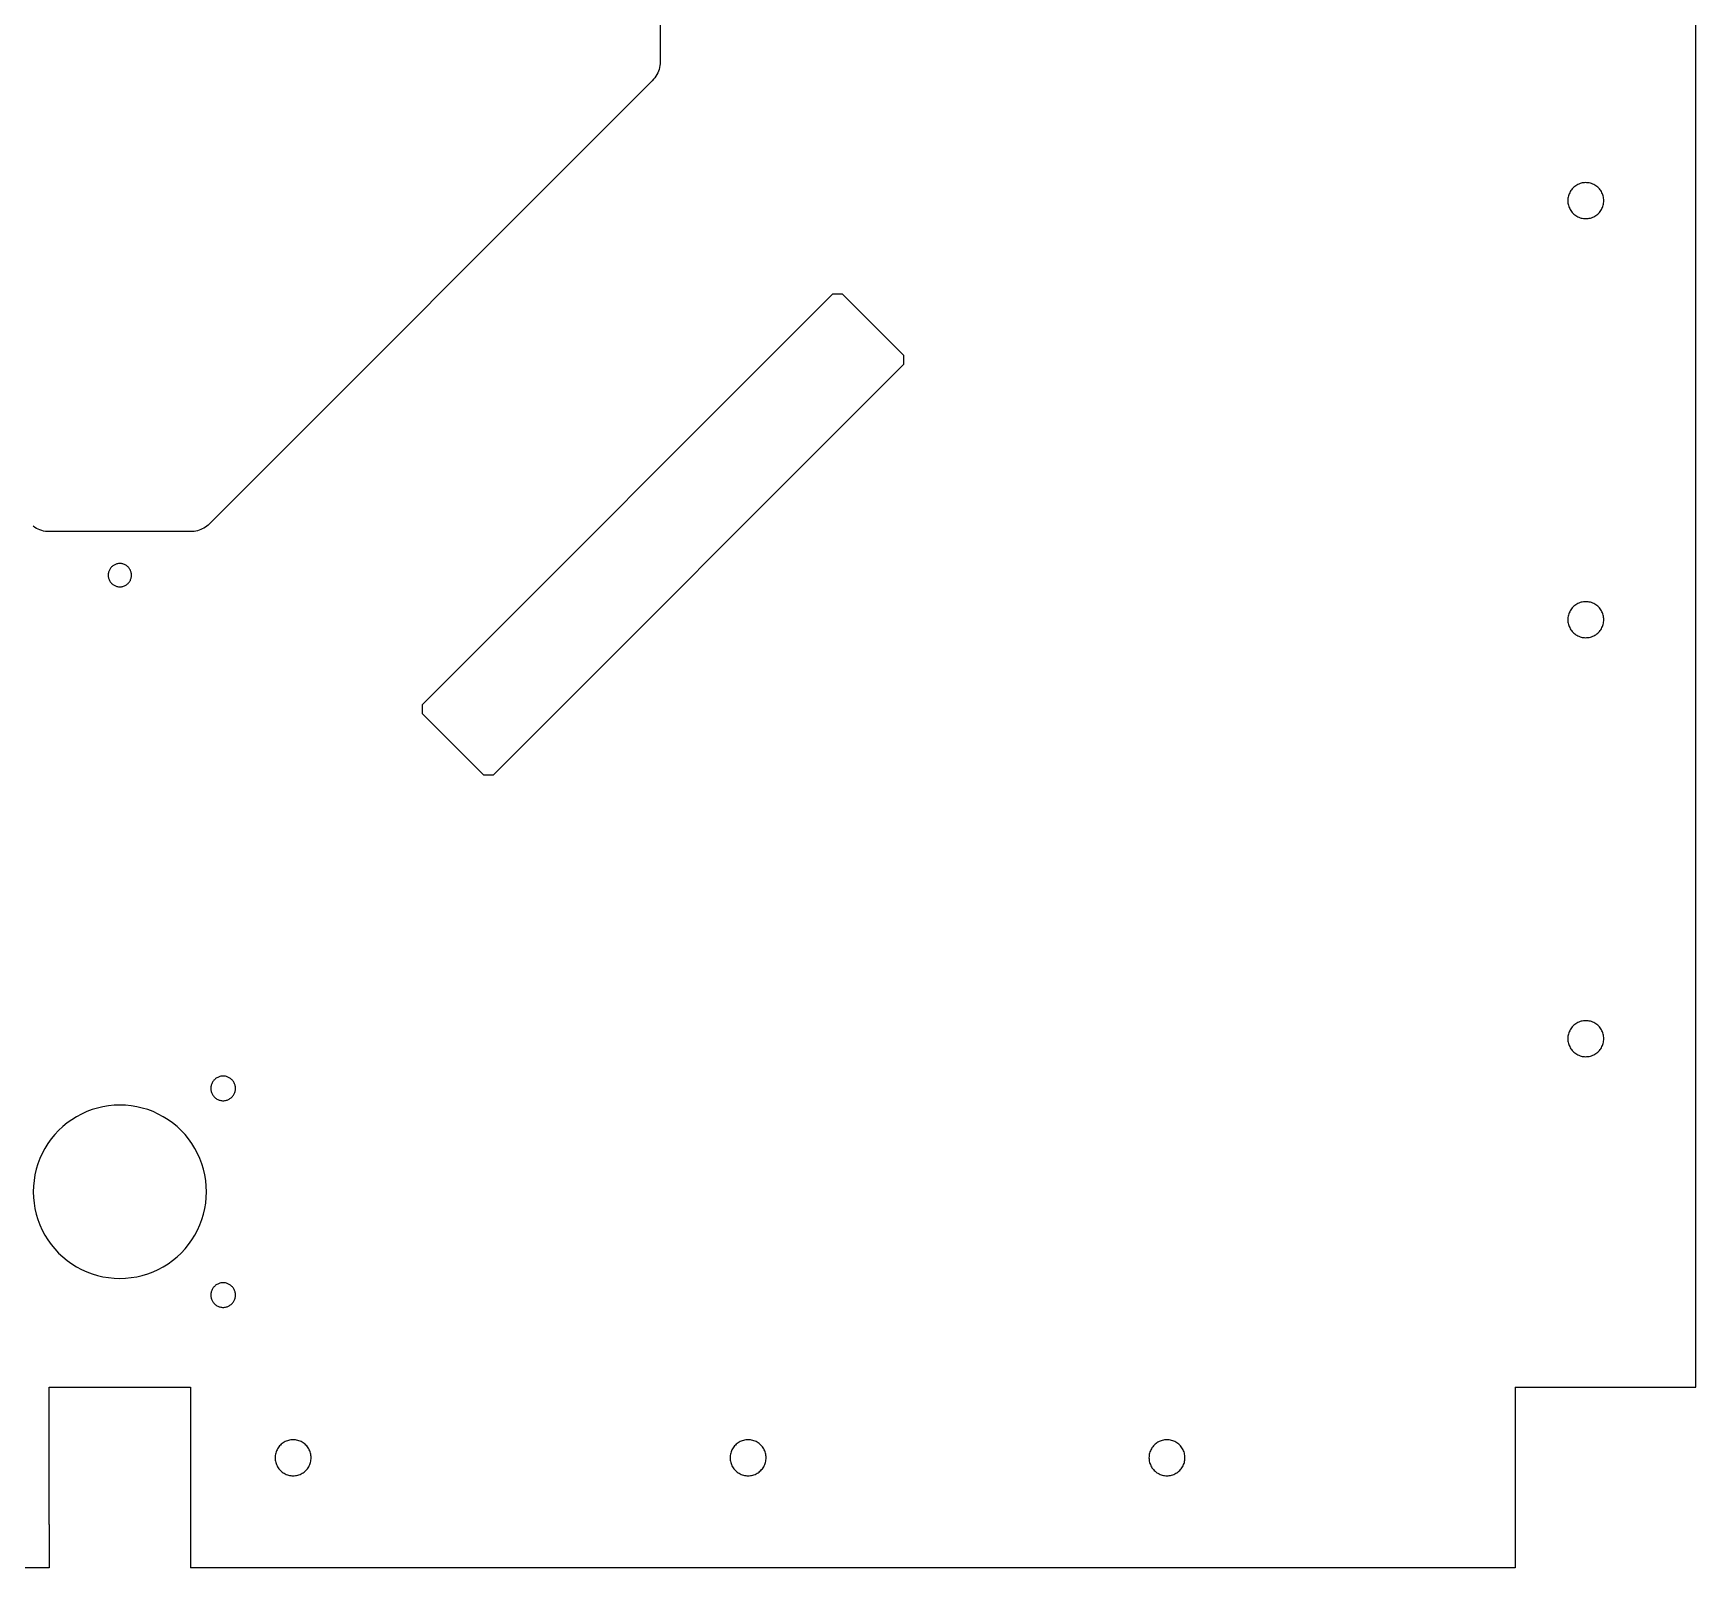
# Model space of a CAD drawing. Extents: x 393 to 866, y -23 to 443.
# Drawn here: x 616.8 to 866.3, y -23.1 to 207.1 of the extents above; entities that cross this region are included whole.
import ezdxf

# ---------------------------------------------------------------- set-up
doc = ezdxf.new("R2010")
doc.units = 0
doc.layers.get('0').update_dxf_attribs({"linetype": 'CONTINUOUS'})

msp = doc.modelspace()

# ---------------------------------------------------------------- linework, layer by layer
for p, q in [((866.28, 3.99), (866.28, 422.79)), ((710.84, 224.28), (710.84, 202.49)), ((710.81, 202.21), (710.76, 201.93)), ((710.84, 202.49), (710.81, 202.21)), ((709.68, 199.95), (643.21, 133.48)), ((709.87, 200.16), (709.68, 199.95)), ((710.05, 200.38), (709.87, 200.16)), ((710.22, 200.62), (710.05, 200.38)), ((710.36, 200.86), (710.22, 200.62)), ((710.49, 201.12), (710.36, 200.86)), ((710.6, 201.38), (710.49, 201.12)), ((710.69, 201.65), (710.6, 201.38)), ((710.76, 201.93), (710.69, 201.65)), ((849.42, 184.63), (849.25, 184.61)), ((849.6, 184.65), (849.42, 184.63)), ((849.78, 184.66), (849.6, 184.65)), ((849.95, 184.65), (849.78, 184.66)), ((850.13, 184.63), (849.95, 184.65)), ((850.3, 184.61), (850.13, 184.63)), ((847.1, 182.31), (847.08, 182.13)), ((847.13, 182.48), (847.1, 182.31)), ((847.17, 182.66), (847.13, 182.48)), ((847.22, 182.82), (847.17, 182.66)), ((847.28, 182.99), (847.22, 182.82)), ((847.36, 183.15), (847.28, 182.99)), ((847.44, 183.31), (847.36, 183.15)), ((847.53, 183.46), (847.44, 183.31)), ((847.63, 183.6), (847.53, 183.46)), ((847.75, 183.74), (847.63, 183.6)), ((847.87, 183.87), (847.75, 183.74)), ((848, 183.99), (847.87, 183.87)), ((848.13, 184.1), (848, 183.99)), ((848.28, 184.2), (848.13, 184.1)), ((848.43, 184.3), (848.28, 184.2)), ((848.58, 184.38), (848.43, 184.3)), ((848.74, 184.45), (848.58, 184.38)), ((848.91, 184.51), (848.74, 184.45)), ((849.08, 184.57), (848.91, 184.51)), ((849.25, 184.61), (849.08, 184.57)), ((850.48, 184.57), (850.3, 184.61)), ((850.64, 184.51), (850.48, 184.57)), ((850.81, 184.45), (850.64, 184.51)), ((850.97, 184.38), (850.81, 184.45)), ((851.13, 184.3), (850.97, 184.38)), ((851.28, 184.2), (851.13, 184.3)), ((851.42, 184.1), (851.28, 184.2)), ((851.56, 183.99), (851.42, 184.1)), ((851.69, 183.87), (851.56, 183.99)), ((851.81, 183.74), (851.69, 183.87)), ((851.92, 183.6), (851.81, 183.74)), ((852.02, 183.46), (851.92, 183.6)), ((852.12, 183.31), (852.02, 183.46)), ((852.2, 183.15), (852.12, 183.31)), ((852.27, 182.99), (852.2, 183.15)), ((852.33, 182.82), (852.27, 182.99)), ((852.38, 182.66), (852.33, 182.82)), ((852.43, 182.48), (852.38, 182.66)), ((852.45, 182.31), (852.43, 182.48)), ((852.47, 182.13), (852.45, 182.31)), ((847.08, 182.13), (847.08, 181.96)), ((847.08, 181.96), (847.08, 181.78)), ((847.08, 181.78), (847.1, 181.6)), ((847.1, 181.6), (847.13, 181.43)), ((847.13, 181.43), (847.17, 181.26)), ((847.17, 181.26), (847.22, 181.09)), ((847.22, 181.09), (847.28, 180.92)), ((847.28, 180.92), (847.36, 180.76)), ((847.36, 180.76), (847.44, 180.61)), ((847.44, 180.61), (847.53, 180.46)), ((847.53, 180.46), (847.63, 180.31)), ((847.63, 180.31), (847.75, 180.18)), ((847.75, 180.18), (847.87, 180.05)), ((847.87, 180.05), (848, 179.93)), ((848, 179.93), (848.13, 179.82)), ((848.13, 179.82), (848.28, 179.71)), ((848.28, 179.71), (848.43, 179.62)), ((851.13, 179.62), (851.28, 179.71)), ((851.28, 179.71), (851.42, 179.82)), ((851.42, 179.82), (851.56, 179.93)), ((851.56, 179.93), (851.69, 180.05)), ((851.69, 180.05), (851.81, 180.18)), ((851.81, 180.18), (851.92, 180.31)), ((851.92, 180.31), (852.02, 180.46)), ((852.02, 180.46), (852.12, 180.61)), ((852.12, 180.61), (852.2, 180.76)), ((852.2, 180.76), (852.27, 180.92)), ((852.27, 180.92), (852.33, 181.09)), ((852.33, 181.09), (852.38, 181.26)), ((852.38, 181.26), (852.43, 181.43)), ((852.43, 181.43), (852.45, 181.6)), ((852.45, 181.6), (852.47, 181.78)), ((852.48, 181.96), (852.47, 182.13)), ((852.47, 181.78), (852.48, 181.96)), ((848.43, 179.62), (848.58, 179.54)), ((848.58, 179.54), (848.74, 179.46)), ((848.74, 179.46), (848.91, 179.4)), ((848.91, 179.4), (849.08, 179.35)), ((849.08, 179.35), (849.25, 179.31)), ((849.25, 179.31), (849.42, 179.28)), ((849.42, 179.28), (849.6, 179.26)), ((849.6, 179.26), (849.78, 179.26)), ((849.78, 179.26), (849.95, 179.26)), ((849.95, 179.26), (850.13, 179.28)), ((850.13, 179.28), (850.3, 179.31)), ((850.3, 179.31), (850.48, 179.35)), ((850.48, 179.35), (850.64, 179.4)), ((850.64, 179.4), (850.81, 179.46)), ((850.81, 179.46), (850.97, 179.54)), ((850.97, 179.54), (851.13, 179.62)), ((675.19, 106.4), (736.76, 167.97)), ((736.76, 167.97), (738.17, 167.97)), ((738.17, 167.97), (747.37, 158.78)), ((747.37, 157.37), (685.8, 95.8)), ((747.37, 158.78), (747.37, 157.37)), ((617.01, 132.95), (616.77, 133.11)), ((617.25, 132.8), (617.01, 132.95)), ((617.51, 132.67), (617.25, 132.8)), ((617.77, 132.56), (617.51, 132.67)), ((618.04, 132.47), (617.77, 132.56)), ((618.32, 132.4), (618.04, 132.47)), ((618.6, 132.35), (618.32, 132.4)), ((618.88, 132.32), (618.6, 132.35)), ((619.17, 132.31), (618.88, 132.32)), ((640.38, 132.31), (619.17, 132.31)), ((640.65, 132.32), (640.38, 132.31)), ((640.91, 132.35), (640.65, 132.32)), ((641.16, 132.39), (640.91, 132.35)), ((641.42, 132.45), (641.16, 132.39)), ((641.67, 132.52), (641.42, 132.45)), ((641.91, 132.62), (641.67, 132.52)), ((642.15, 132.72), (641.91, 132.62)), ((642.38, 132.85), (642.15, 132.72)), ((642.61, 132.99), (642.38, 132.85)), ((642.82, 133.14), (642.61, 132.99)), ((643.02, 133.3), (642.82, 133.14)), ((643.21, 133.48), (643.02, 133.3)), ((628.9, 127.29), (628.8, 127.23)), ((629, 127.34), (628.9, 127.29)), ((629.11, 127.39), (629, 127.34)), ((629.21, 127.43), (629.11, 127.39)), ((629.32, 127.47), (629.21, 127.43)), ((629.44, 127.49), (629.32, 127.47)), ((629.55, 127.51), (629.44, 127.49)), ((629.66, 127.52), (629.55, 127.51)), ((629.78, 127.53), (629.66, 127.52)), ((629.89, 127.52), (629.78, 127.53)), ((630.01, 127.51), (629.89, 127.52)), ((630.12, 127.49), (630.01, 127.51)), ((630.23, 127.47), (630.12, 127.49)), ((630.34, 127.43), (630.23, 127.47)), ((630.45, 127.39), (630.34, 127.43)), ((630.55, 127.34), (630.45, 127.39)), ((630.65, 127.29), (630.55, 127.34)), ((630.75, 127.23), (630.65, 127.29)), ((628.04, 126), (628.03, 125.89)), ((628.03, 125.89), (628.03, 125.78)), ((628.03, 125.78), (628.03, 125.66)), ((628.03, 125.66), (628.04, 125.55)), ((628.06, 126.12), (628.04, 126)), ((628.04, 125.55), (628.06, 125.43)), ((628.09, 126.23), (628.06, 126.12)), ((628.06, 125.43), (628.09, 125.32)), ((628.12, 126.34), (628.09, 126.23)), ((628.09, 125.32), (628.12, 125.21)), ((628.16, 126.45), (628.12, 126.34)), ((628.12, 125.21), (628.16, 125.11)), ((628.21, 126.55), (628.16, 126.45)), ((628.16, 125.11), (628.21, 125)), ((628.26, 126.65), (628.21, 126.55)), ((628.21, 125), (628.26, 124.9)), ((628.32, 126.75), (628.26, 126.65)), ((628.26, 124.9), (628.32, 124.8)), ((628.39, 126.84), (628.32, 126.75)), ((628.32, 124.8), (628.39, 124.71)), ((628.46, 126.93), (628.39, 126.84)), ((628.54, 127.01), (628.46, 126.93)), ((628.62, 127.09), (628.54, 127.01)), ((628.71, 127.16), (628.62, 127.09)), ((628.8, 127.23), (628.71, 127.16)), ((630.84, 127.16), (630.75, 127.23)), ((630.93, 127.09), (630.84, 127.16)), ((631.01, 127.01), (630.93, 127.09)), ((631.09, 126.93), (631.01, 127.01)), ((631.17, 126.84), (631.09, 126.93)), ((631.23, 126.75), (631.17, 126.84)), ((631.17, 124.71), (631.23, 124.8)), ((631.29, 126.65), (631.23, 126.75)), ((631.23, 124.8), (631.29, 124.9)), ((631.35, 126.55), (631.29, 126.65)), ((631.29, 124.9), (631.35, 125)), ((631.39, 126.45), (631.35, 126.55)), ((631.35, 125), (631.39, 125.11)), ((631.43, 126.34), (631.39, 126.45)), ((631.39, 125.11), (631.43, 125.21)), ((631.47, 126.23), (631.43, 126.34)), ((631.43, 125.21), (631.47, 125.32)), ((631.49, 126.12), (631.47, 126.23)), ((631.47, 125.32), (631.49, 125.43)), ((631.51, 126), (631.49, 126.12)), ((631.49, 125.43), (631.51, 125.55)), ((631.52, 125.89), (631.51, 126)), ((631.51, 125.55), (631.52, 125.66)), ((631.53, 125.78), (631.52, 125.89)), ((631.52, 125.66), (631.53, 125.78)), ((628.39, 124.71), (628.46, 124.62)), ((628.46, 124.62), (628.54, 124.54)), ((628.54, 124.54), (628.62, 124.46)), ((628.62, 124.46), (628.71, 124.39)), ((628.71, 124.39), (628.8, 124.32)), ((628.8, 124.32), (628.9, 124.26)), ((628.9, 124.26), (629, 124.21)), ((629, 124.21), (629.11, 124.16)), ((629.11, 124.16), (629.21, 124.12)), ((629.21, 124.12), (629.32, 124.09)), ((629.32, 124.09), (629.44, 124.06)), ((629.44, 124.06), (629.55, 124.04)), ((629.55, 124.04), (629.66, 124.03)), ((629.66, 124.03), (629.78, 124.03)), ((629.78, 124.03), (629.89, 124.03)), ((629.89, 124.03), (630.01, 124.04)), ((630.01, 124.04), (630.12, 124.06)), ((630.12, 124.06), (630.23, 124.09)), ((630.23, 124.09), (630.34, 124.12)), ((630.34, 124.12), (630.45, 124.16)), ((630.45, 124.16), (630.55, 124.21)), ((630.55, 124.21), (630.65, 124.26)), ((630.65, 124.26), (630.75, 124.32)), ((630.75, 124.32), (630.84, 124.39)), ((630.84, 124.39), (630.93, 124.46)), ((630.93, 124.46), (631.01, 124.54)), ((631.01, 124.54), (631.09, 124.62)), ((631.09, 124.62), (631.17, 124.71)), ((847.17, 119.8), (847.13, 119.63)), ((847.22, 119.97), (847.17, 119.8)), ((847.28, 120.13), (847.22, 119.97)), ((847.36, 120.29), (847.28, 120.13)), ((847.44, 120.45), (847.36, 120.29)), ((847.53, 120.6), (847.44, 120.45)), ((847.63, 120.74), (847.53, 120.6)), ((847.75, 120.88), (847.63, 120.74)), ((847.87, 121.01), (847.75, 120.88)), ((848, 121.13), (847.87, 121.01)), ((848.13, 121.24), (848, 121.13)), ((848.28, 121.34), (848.13, 121.24)), ((848.43, 121.44), (848.28, 121.34)), ((848.58, 121.52), (848.43, 121.44)), ((848.74, 121.59), (848.58, 121.52)), ((848.91, 121.66), (848.74, 121.59)), ((849.08, 121.71), (848.91, 121.66)), ((849.25, 121.75), (849.08, 121.71)), ((849.42, 121.78), (849.25, 121.75)), ((849.6, 121.79), (849.42, 121.78)), ((849.78, 121.8), (849.6, 121.79)), ((849.95, 121.79), (849.78, 121.8)), ((850.13, 121.78), (849.95, 121.79)), ((850.3, 121.75), (850.13, 121.78)), ((850.48, 121.71), (850.3, 121.75)), ((850.64, 121.66), (850.48, 121.71)), ((850.81, 121.59), (850.64, 121.66)), ((850.97, 121.52), (850.81, 121.59)), ((851.13, 121.44), (850.97, 121.52)), ((851.28, 121.34), (851.13, 121.44)), ((851.42, 121.24), (851.28, 121.34)), ((851.56, 121.13), (851.42, 121.24)), ((851.69, 121.01), (851.56, 121.13)), ((851.81, 120.88), (851.69, 121.01)), ((851.92, 120.74), (851.81, 120.88)), ((852.02, 120.6), (851.92, 120.74)), ((852.12, 120.45), (852.02, 120.6)), ((852.2, 120.29), (852.12, 120.45)), ((852.27, 120.13), (852.2, 120.29)), ((852.33, 119.97), (852.27, 120.13)), ((852.38, 119.8), (852.33, 119.97)), ((852.43, 119.63), (852.38, 119.8)), ((847.1, 119.45), (847.08, 119.28)), ((847.08, 119.28), (847.08, 119.1)), ((847.08, 119.1), (847.08, 118.92)), ((847.08, 118.92), (847.1, 118.75)), ((847.13, 119.63), (847.1, 119.45)), ((847.1, 118.75), (847.13, 118.57)), ((847.13, 118.57), (847.17, 118.4)), ((847.17, 118.4), (847.22, 118.23)), ((847.22, 118.23), (847.28, 118.07)), ((847.28, 118.07), (847.36, 117.91)), ((847.36, 117.91), (847.44, 117.75)), ((847.44, 117.75), (847.53, 117.6)), ((847.53, 117.6), (847.63, 117.46)), ((847.63, 117.46), (847.75, 117.32)), ((847.75, 117.32), (847.87, 117.19)), ((851.69, 117.19), (851.81, 117.32)), ((851.81, 117.32), (851.92, 117.46)), ((851.92, 117.46), (852.02, 117.6)), ((852.02, 117.6), (852.12, 117.75)), ((852.12, 117.75), (852.2, 117.91)), ((852.2, 117.91), (852.27, 118.07)), ((852.27, 118.07), (852.33, 118.23)), ((852.33, 118.23), (852.38, 118.4)), ((852.38, 118.4), (852.43, 118.57)), ((852.45, 119.45), (852.43, 119.63)), ((852.43, 118.57), (852.45, 118.75)), ((852.47, 119.28), (852.45, 119.45)), ((852.45, 118.75), (852.47, 118.92)), ((852.48, 119.1), (852.47, 119.28)), ((852.47, 118.92), (852.48, 119.1)), ((847.87, 117.19), (848, 117.07)), ((848, 117.07), (848.13, 116.96)), ((848.13, 116.96), (848.28, 116.85)), ((848.28, 116.85), (848.43, 116.76)), ((848.43, 116.76), (848.58, 116.68)), ((848.58, 116.68), (848.74, 116.61)), ((848.74, 116.61), (848.91, 116.54)), ((848.91, 116.54), (849.08, 116.49)), ((849.08, 116.49), (849.25, 116.45)), ((849.25, 116.45), (849.42, 116.42)), ((849.42, 116.42), (849.6, 116.41)), ((849.6, 116.41), (849.78, 116.4)), ((849.78, 116.4), (849.95, 116.41)), ((849.95, 116.41), (850.13, 116.42)), ((850.13, 116.42), (850.3, 116.45)), ((850.3, 116.45), (850.48, 116.49)), ((850.48, 116.49), (850.64, 116.54)), ((850.64, 116.54), (850.81, 116.61)), ((850.81, 116.61), (850.97, 116.68)), ((850.97, 116.68), (851.13, 116.76)), ((851.13, 116.76), (851.28, 116.85)), ((851.28, 116.85), (851.42, 116.96)), ((851.42, 116.96), (851.56, 117.07)), ((851.56, 117.07), (851.69, 117.19)), ((675.19, 104.99), (675.19, 106.4)), ((684.38, 95.8), (675.19, 104.99)), ((685.8, 95.8), (684.38, 95.8)), ((847.36, 57.44), (847.28, 57.28)), ((847.44, 57.59), (847.36, 57.44)), ((847.53, 57.74), (847.44, 57.59)), ((847.63, 57.89), (847.53, 57.74)), ((847.75, 58.02), (847.63, 57.89)), ((847.87, 58.15), (847.75, 58.02)), ((848, 58.27), (847.87, 58.15)), ((848.13, 58.38), (848, 58.27)), ((848.28, 58.49), (848.13, 58.38)), ((848.43, 58.58), (848.28, 58.49)), ((848.58, 58.66), (848.43, 58.58)), ((848.74, 58.74), (848.58, 58.66)), ((848.91, 58.8), (848.74, 58.74)), ((849.08, 58.85), (848.91, 58.8)), ((849.25, 58.89), (849.08, 58.85)), ((849.42, 58.92), (849.25, 58.89)), ((849.6, 58.94), (849.42, 58.92)), ((849.78, 58.94), (849.6, 58.94)), ((849.95, 58.94), (849.78, 58.94)), ((850.13, 58.92), (849.95, 58.94)), ((850.3, 58.89), (850.13, 58.92)), ((850.48, 58.85), (850.3, 58.89)), ((850.64, 58.8), (850.48, 58.85)), ((850.81, 58.74), (850.64, 58.8)), ((850.97, 58.66), (850.81, 58.74)), ((851.13, 58.58), (850.97, 58.66)), ((851.28, 58.49), (851.13, 58.58)), ((851.42, 58.38), (851.28, 58.49)), ((851.56, 58.27), (851.42, 58.38)), ((851.69, 58.15), (851.56, 58.27)), ((851.81, 58.02), (851.69, 58.15)), ((851.92, 57.89), (851.81, 58.02)), ((852.02, 57.74), (851.92, 57.89)), ((852.12, 57.59), (852.02, 57.74)), ((852.2, 57.44), (852.12, 57.59)), ((852.27, 57.28), (852.2, 57.44)), ((847.1, 56.6), (847.08, 56.42)), ((847.08, 56.42), (847.08, 56.24)), ((847.08, 56.24), (847.08, 56.07)), ((847.08, 56.07), (847.1, 55.89)), ((847.13, 56.77), (847.1, 56.6)), ((847.1, 55.89), (847.13, 55.72)), ((847.17, 56.94), (847.13, 56.77)), ((847.13, 55.72), (847.17, 55.54)), ((847.22, 57.11), (847.17, 56.94)), ((847.17, 55.54), (847.22, 55.37)), ((847.28, 57.28), (847.22, 57.11)), ((847.22, 55.37), (847.28, 55.21)), ((847.28, 55.21), (847.36, 55.05)), ((847.36, 55.05), (847.44, 54.89)), ((847.44, 54.89), (847.53, 54.74)), ((852.02, 54.74), (852.12, 54.89)), ((852.12, 54.89), (852.2, 55.05)), ((852.2, 55.05), (852.27, 55.21)), ((852.33, 57.11), (852.27, 57.28)), ((852.27, 55.21), (852.33, 55.37)), ((852.38, 56.94), (852.33, 57.11)), ((852.33, 55.37), (852.38, 55.54)), ((852.43, 56.77), (852.38, 56.94)), ((852.38, 55.54), (852.43, 55.72)), ((852.45, 56.6), (852.43, 56.77)), ((852.43, 55.72), (852.45, 55.89)), ((852.47, 56.42), (852.45, 56.6)), ((852.45, 55.89), (852.47, 56.07)), ((852.48, 56.24), (852.47, 56.42)), ((852.47, 56.07), (852.48, 56.24)), ((847.53, 54.74), (847.63, 54.6)), ((847.63, 54.6), (847.75, 54.46)), ((847.75, 54.46), (847.87, 54.33)), ((847.87, 54.33), (848, 54.21)), ((848, 54.21), (848.13, 54.1)), ((848.13, 54.1), (848.28, 54)), ((848.28, 54), (848.43, 53.9)), ((848.43, 53.9), (848.58, 53.82)), ((848.58, 53.82), (848.74, 53.75)), ((848.74, 53.75), (848.91, 53.69)), ((848.91, 53.69), (849.08, 53.63)), ((849.08, 53.63), (849.25, 53.59)), ((849.25, 53.59), (849.42, 53.57)), ((849.42, 53.57), (849.6, 53.55)), ((849.6, 53.55), (849.78, 53.54)), ((849.78, 53.54), (849.95, 53.55)), ((849.95, 53.55), (850.13, 53.57)), ((850.13, 53.57), (850.3, 53.59)), ((850.3, 53.59), (850.48, 53.63)), ((850.48, 53.63), (850.64, 53.69)), ((850.64, 53.69), (850.81, 53.75)), ((850.81, 53.75), (850.97, 53.82)), ((850.97, 53.82), (851.13, 53.9)), ((851.13, 53.9), (851.28, 54)), ((851.28, 54), (851.42, 54.1)), ((851.42, 54.1), (851.56, 54.21)), ((851.56, 54.21), (851.69, 54.33)), ((851.69, 54.33), (851.81, 54.46)), ((851.81, 54.46), (851.92, 54.6)), ((851.92, 54.6), (852.02, 54.74)), ((643.81, 49.91), (643.74, 49.81)), ((643.89, 50.01), (643.81, 49.91)), ((643.97, 50.09), (643.89, 50.01)), ((644.06, 50.18), (643.97, 50.09)), ((644.15, 50.25), (644.06, 50.18)), ((644.25, 50.32), (644.15, 50.25)), ((644.35, 50.39), (644.25, 50.32)), ((644.46, 50.44), (644.35, 50.39)), ((644.57, 50.49), (644.46, 50.44)), ((644.68, 50.54), (644.57, 50.49)), ((644.8, 50.57), (644.68, 50.54)), ((644.92, 50.6), (644.8, 50.57)), ((645.04, 50.62), (644.92, 50.6)), ((645.16, 50.63), (645.04, 50.62)), ((645.28, 50.64), (645.16, 50.63)), ((645.4, 50.63), (645.28, 50.64)), ((645.52, 50.62), (645.4, 50.63)), ((645.64, 50.6), (645.52, 50.62)), ((645.76, 50.57), (645.64, 50.6)), ((645.87, 50.54), (645.76, 50.57)), ((645.98, 50.49), (645.87, 50.54)), ((646.1, 50.44), (645.98, 50.49)), ((646.2, 50.39), (646.1, 50.44)), ((646.3, 50.32), (646.2, 50.39)), ((646.4, 50.25), (646.3, 50.32)), ((646.5, 50.18), (646.4, 50.25)), ((646.59, 50.09), (646.5, 50.18)), ((646.67, 50.01), (646.59, 50.09)), ((646.74, 49.91), (646.67, 50.01)), ((646.82, 49.81), (646.74, 49.91)), ((643.44, 49.03), (643.43, 48.91)), ((643.43, 48.91), (643.43, 48.79)), ((643.43, 48.79), (643.43, 48.66)), ((643.43, 48.66), (643.44, 48.54)), ((643.46, 49.15), (643.44, 49.03)), ((643.44, 48.54), (643.46, 48.42)), ((643.49, 49.26), (643.46, 49.15)), ((643.46, 48.42), (643.49, 48.31)), ((643.53, 49.38), (643.49, 49.26)), ((643.49, 48.31), (643.53, 48.19)), ((643.57, 49.49), (643.53, 49.38)), ((643.53, 48.19), (643.57, 48.08)), ((643.62, 49.6), (643.57, 49.49)), ((643.57, 48.08), (643.62, 47.97)), ((643.67, 49.71), (643.62, 49.6)), ((643.62, 47.97), (643.67, 47.86)), ((643.74, 49.81), (643.67, 49.71)), ((643.67, 47.86), (643.74, 47.76)), ((643.74, 47.76), (643.81, 47.66)), ((643.81, 47.66), (643.89, 47.57)), ((643.89, 47.57), (643.97, 47.48)), ((643.97, 47.48), (644.06, 47.39)), ((646.5, 47.39), (646.59, 47.48)), ((646.59, 47.48), (646.67, 47.57)), ((646.67, 47.57), (646.74, 47.66)), ((646.74, 47.66), (646.82, 47.76)), ((646.88, 49.71), (646.82, 49.81)), ((646.82, 47.76), (646.88, 47.86)), ((646.94, 49.6), (646.88, 49.71)), ((646.88, 47.86), (646.94, 47.97)), ((646.99, 49.49), (646.94, 49.6)), ((646.94, 47.97), (646.99, 48.08)), ((647.03, 49.38), (646.99, 49.49)), ((646.99, 48.08), (647.03, 48.19)), ((647.06, 49.26), (647.03, 49.38)), ((647.03, 48.19), (647.06, 48.31)), ((647.09, 49.15), (647.06, 49.26)), ((647.06, 48.31), (647.09, 48.42)), ((647.11, 49.03), (647.09, 49.15)), ((647.09, 48.42), (647.11, 48.54)), ((647.12, 48.91), (647.11, 49.03)), ((647.11, 48.54), (647.12, 48.66)), ((647.13, 48.79), (647.12, 48.91)), ((647.12, 48.66), (647.13, 48.79)), ((624.03, 44.94), (623.28, 44.54)), ((624.8, 45.3), (624.03, 44.94)), ((625.6, 45.6), (624.8, 45.3)), ((626.41, 45.84), (625.6, 45.6)), ((627.24, 46.04), (626.41, 45.84)), ((628.08, 46.17), (627.24, 46.04)), ((628.93, 46.26), (628.08, 46.17)), ((629.78, 46.29), (628.93, 46.26)), ((630.63, 46.26), (629.78, 46.29)), ((631.47, 46.17), (630.63, 46.26)), ((632.31, 46.04), (631.47, 46.17)), ((633.14, 45.84), (632.31, 46.04)), ((633.96, 45.6), (633.14, 45.84)), ((634.75, 45.3), (633.96, 45.6)), ((635.53, 44.94), (634.75, 45.3)), ((636.28, 44.54), (635.53, 44.94)), ((644.06, 47.39), (644.15, 47.32)), ((644.15, 47.32), (644.25, 47.25)), ((644.25, 47.25), (644.35, 47.18)), ((644.35, 47.18), (644.46, 47.13)), ((644.46, 47.13), (644.57, 47.08)), ((644.57, 47.08), (644.68, 47.03)), ((644.68, 47.03), (644.8, 47)), ((644.8, 47), (644.92, 46.97)), ((644.92, 46.97), (645.04, 46.95)), ((645.04, 46.95), (645.16, 46.94)), ((645.16, 46.94), (645.28, 46.94)), ((645.28, 46.94), (645.4, 46.94)), ((645.4, 46.94), (645.52, 46.95)), ((645.52, 46.95), (645.64, 46.97)), ((645.64, 46.97), (645.76, 47)), ((645.76, 47), (645.87, 47.03)), ((645.87, 47.03), (645.98, 47.08)), ((645.98, 47.08), (646.1, 47.13)), ((646.1, 47.13), (646.2, 47.18)), ((646.2, 47.18), (646.3, 47.25)), ((646.3, 47.25), (646.4, 47.32)), ((646.4, 47.32), (646.5, 47.39)), ((620.58, 42.48), (620, 41.86)), ((621.21, 43.06), (620.58, 42.48)), ((621.86, 43.6), (621.21, 43.06)), ((622.55, 44.09), (621.86, 43.6)), ((623.28, 44.54), (622.55, 44.09)), ((637, 44.09), (636.28, 44.54)), ((637.69, 43.6), (637, 44.09)), ((638.35, 43.06), (637.69, 43.6)), ((638.97, 42.48), (638.35, 43.06)), ((639.55, 41.86), (638.97, 42.48)), ((618.97, 40.51), (618.52, 39.79)), ((619.46, 41.2), (618.97, 40.51)), ((620, 41.86), (619.46, 41.2)), ((640.09, 41.2), (639.55, 41.86)), ((640.59, 40.51), (640.09, 41.2)), ((641.04, 39.79), (640.59, 40.51)), ((617.47, 37.46), (617.22, 36.65)), ((617.77, 38.26), (617.47, 37.46)), ((618.12, 39.04), (617.77, 38.26)), ((618.52, 39.79), (618.12, 39.04)), ((641.44, 39.04), (641.04, 39.79)), ((641.79, 38.26), (641.44, 39.04)), ((642.09, 37.46), (641.79, 38.26)), ((642.33, 36.65), (642.09, 37.46)), ((616.89, 34.98), (616.8, 34.14)), ((617.03, 35.82), (616.89, 34.98)), ((617.22, 36.65), (617.03, 35.82)), ((642.53, 35.82), (642.33, 36.65)), ((642.67, 34.98), (642.53, 35.82)), ((642.75, 34.14), (642.67, 34.98)), ((616.8, 34.14), (616.78, 33.29)), ((616.78, 33.29), (616.8, 32.44)), ((616.8, 32.44), (616.89, 31.59)), ((642.67, 31.59), (642.75, 32.44)), ((642.78, 33.29), (642.75, 34.14)), ((642.75, 32.44), (642.78, 33.29)), ((616.89, 31.59), (617.03, 30.75)), ((617.03, 30.75), (617.22, 29.92)), ((642.33, 29.92), (642.53, 30.75)), ((642.53, 30.75), (642.67, 31.59)), ((617.22, 29.92), (617.47, 29.11)), ((617.47, 29.11), (617.77, 28.31)), ((617.77, 28.31), (618.12, 27.54)), ((618.12, 27.54), (618.52, 26.79)), ((641.04, 26.79), (641.44, 27.54)), ((641.44, 27.54), (641.79, 28.31)), ((641.79, 28.31), (642.09, 29.11)), ((642.09, 29.11), (642.33, 29.92)), ((618.52, 26.79), (618.97, 26.06)), ((618.97, 26.06), (619.46, 25.37)), ((619.46, 25.37), (620, 24.71)), ((639.55, 24.71), (640.09, 25.37)), ((640.09, 25.37), (640.59, 26.06)), ((640.59, 26.06), (641.04, 26.79)), ((620, 24.71), (620.58, 24.09)), ((620.58, 24.09), (621.21, 23.51)), ((621.21, 23.51), (621.86, 22.97)), ((621.86, 22.97), (622.55, 22.48)), ((622.55, 22.48), (623.28, 22.03)), ((636.28, 22.03), (637, 22.48)), ((637, 22.48), (637.69, 22.97)), ((637.69, 22.97), (638.35, 23.51)), ((638.35, 23.51), (638.97, 24.09)), ((638.97, 24.09), (639.55, 24.71)), ((623.28, 22.03), (624.03, 21.63)), ((624.03, 21.63), (624.8, 21.28)), ((624.8, 21.28), (625.6, 20.98)), ((625.6, 20.98), (626.41, 20.73)), ((626.41, 20.73), (627.24, 20.54)), ((627.24, 20.54), (628.08, 20.4)), ((628.08, 20.4), (628.93, 20.31)), ((628.93, 20.31), (629.78, 20.29)), ((629.78, 20.29), (630.63, 20.31)), ((630.63, 20.31), (631.47, 20.4)), ((631.47, 20.4), (632.31, 20.54)), ((632.31, 20.54), (633.14, 20.73)), ((633.14, 20.73), (633.96, 20.98)), ((633.96, 20.98), (634.75, 21.28)), ((634.75, 21.28), (635.53, 21.63)), ((635.53, 21.63), (636.28, 22.03)), ((643.44, 18.03), (643.43, 17.91)), ((643.43, 17.91), (643.43, 17.79)), ((643.43, 17.79), (643.43, 17.66)), ((643.43, 17.66), (643.44, 17.54)), ((643.46, 18.15), (643.44, 18.03)), ((643.44, 17.54), (643.46, 17.42)), ((643.49, 18.26), (643.46, 18.15)), ((643.53, 18.38), (643.49, 18.26)), ((643.57, 18.49), (643.53, 18.38)), ((643.62, 18.6), (643.57, 18.49)), ((643.67, 18.71), (643.62, 18.6)), ((643.74, 18.81), (643.67, 18.71)), ((643.81, 18.91), (643.74, 18.81)), ((643.89, 19.01), (643.81, 18.91)), ((643.97, 19.09), (643.89, 19.01)), ((644.06, 19.18), (643.97, 19.09)), ((644.15, 19.25), (644.06, 19.18)), ((644.25, 19.32), (644.15, 19.25)), ((644.35, 19.39), (644.25, 19.32)), ((644.46, 19.44), (644.35, 19.39)), ((644.57, 19.49), (644.46, 19.44)), ((644.68, 19.54), (644.57, 19.49)), ((644.8, 19.57), (644.68, 19.54)), ((644.92, 19.6), (644.8, 19.57)), ((645.04, 19.62), (644.92, 19.6)), ((645.16, 19.63), (645.04, 19.62)), ((645.28, 19.64), (645.16, 19.63)), ((645.4, 19.63), (645.28, 19.64)), ((645.52, 19.62), (645.4, 19.63)), ((645.64, 19.6), (645.52, 19.62)), ((645.76, 19.57), (645.64, 19.6)), ((645.87, 19.54), (645.76, 19.57)), ((645.98, 19.49), (645.87, 19.54)), ((646.1, 19.44), (645.98, 19.49)), ((646.2, 19.39), (646.1, 19.44)), ((646.3, 19.32), (646.2, 19.39)), ((646.4, 19.25), (646.3, 19.32)), ((646.5, 19.18), (646.4, 19.25)), ((646.59, 19.09), (646.5, 19.18)), ((646.67, 19.01), (646.59, 19.09)), ((646.74, 18.91), (646.67, 19.01)), ((646.82, 18.81), (646.74, 18.91)), ((646.88, 18.71), (646.82, 18.81)), ((646.94, 18.6), (646.88, 18.71)), ((646.99, 18.49), (646.94, 18.6)), ((647.03, 18.38), (646.99, 18.49)), ((647.06, 18.26), (647.03, 18.38)), ((647.09, 18.15), (647.06, 18.26)), ((647.11, 18.03), (647.09, 18.15)), ((647.09, 17.42), (647.11, 17.54)), ((647.12, 17.91), (647.11, 18.03)), ((647.11, 17.54), (647.12, 17.66)), ((647.13, 17.79), (647.12, 17.91)), ((647.12, 17.66), (647.13, 17.79)), ((643.46, 17.42), (643.49, 17.31)), ((643.49, 17.31), (643.53, 17.19)), ((643.53, 17.19), (643.57, 17.08)), ((643.57, 17.08), (643.62, 16.97)), ((643.62, 16.97), (643.67, 16.86)), ((643.67, 16.86), (643.74, 16.76)), ((643.74, 16.76), (643.81, 16.66)), ((643.81, 16.66), (643.89, 16.57)), ((643.89, 16.57), (643.97, 16.48)), ((643.97, 16.48), (644.06, 16.39)), ((644.06, 16.39), (644.15, 16.32)), ((644.15, 16.32), (644.25, 16.25)), ((644.25, 16.25), (644.35, 16.18)), ((644.35, 16.18), (644.46, 16.13)), ((644.46, 16.13), (644.57, 16.08)), ((644.57, 16.08), (644.68, 16.03)), ((644.68, 16.03), (644.8, 16)), ((644.8, 16), (644.92, 15.97)), ((644.92, 15.97), (645.04, 15.95)), ((645.04, 15.95), (645.16, 15.94)), ((645.16, 15.94), (645.28, 15.94)), ((645.28, 15.94), (645.4, 15.94)), ((645.4, 15.94), (645.52, 15.95)), ((645.52, 15.95), (645.64, 15.97)), ((645.64, 15.97), (645.76, 16)), ((645.76, 16), (645.87, 16.03)), ((645.87, 16.03), (645.98, 16.08)), ((645.98, 16.08), (646.1, 16.13)), ((646.1, 16.13), (646.2, 16.18)), ((646.2, 16.18), (646.3, 16.25)), ((646.3, 16.25), (646.4, 16.32)), ((646.4, 16.32), (646.5, 16.39)), ((646.5, 16.39), (646.59, 16.48)), ((646.59, 16.48), (646.67, 16.57)), ((646.67, 16.57), (646.74, 16.66)), ((646.74, 16.66), (646.82, 16.76)), ((646.82, 16.76), (646.88, 16.86)), ((646.88, 16.86), (646.94, 16.97)), ((646.94, 16.97), (646.99, 17.08)), ((646.99, 17.08), (647.03, 17.19)), ((647.03, 17.19), (647.06, 17.31)), ((647.06, 17.31), (647.09, 17.42)), ((619.18, -16.61), (619.18, 3.99)), ((619.18, 3.99), (640.38, 3.99)), ((640.38, 3.99), (640.38, -16.61)), ((839.18, 3.99), (866.28, 3.99)), ((839.18, 3.99), (839.18, -23.11)), ((653.63, -4.97), (653.53, -5.11)), ((653.75, -4.83), (653.63, -4.97)), ((653.87, -4.71), (653.75, -4.83)), ((654, -4.58), (653.87, -4.71)), ((654.13, -4.47), (654, -4.58)), ((654.28, -4.37), (654.13, -4.47)), ((654.43, -4.28), (654.28, -4.37)), ((654.58, -4.19), (654.43, -4.28)), ((654.74, -4.12), (654.58, -4.19)), ((654.91, -4.06), (654.74, -4.12)), ((655.08, -4.01), (654.91, -4.06)), ((655.25, -3.97), (655.08, -4.01)), ((655.42, -3.94), (655.25, -3.97)), ((655.6, -3.92), (655.42, -3.94)), ((655.78, -3.91), (655.6, -3.92)), ((655.95, -3.92), (655.78, -3.91)), ((656.13, -3.94), (655.95, -3.92)), ((656.3, -3.97), (656.13, -3.94)), ((656.48, -4.01), (656.3, -3.97)), ((656.64, -4.06), (656.48, -4.01)), ((656.81, -4.12), (656.64, -4.06)), ((656.97, -4.19), (656.81, -4.12)), ((657.13, -4.28), (656.97, -4.19)), ((657.28, -4.37), (657.13, -4.28)), ((657.42, -4.47), (657.28, -4.37)), ((657.56, -4.58), (657.42, -4.47)), ((657.69, -4.71), (657.56, -4.58)), ((657.81, -4.83), (657.69, -4.71)), ((657.92, -4.97), (657.81, -4.83)), ((658.02, -5.11), (657.92, -4.97)), ((721.92, -4.97), (721.82, -5.11)), ((722.03, -4.83), (721.92, -4.97)), ((722.15, -4.71), (722.03, -4.83)), ((722.28, -4.58), (722.15, -4.71)), ((722.42, -4.47), (722.28, -4.58)), ((722.56, -4.37), (722.42, -4.47)), ((722.71, -4.28), (722.56, -4.37)), ((722.87, -4.19), (722.71, -4.28)), ((723.03, -4.12), (722.87, -4.19)), ((723.19, -4.06), (723.03, -4.12)), ((723.36, -4.01), (723.19, -4.06)), ((723.54, -3.97), (723.36, -4.01)), ((723.71, -3.94), (723.54, -3.97)), ((723.89, -3.92), (723.71, -3.94)), ((724.06, -3.91), (723.89, -3.92)), ((724.24, -3.92), (724.06, -3.91)), ((724.42, -3.94), (724.24, -3.92)), ((724.59, -3.97), (724.42, -3.94)), ((724.76, -4.01), (724.59, -3.97)), ((724.93, -4.06), (724.76, -4.01)), ((725.1, -4.12), (724.93, -4.06)), ((725.26, -4.19), (725.1, -4.12)), ((725.41, -4.28), (725.26, -4.19)), ((725.56, -4.37), (725.41, -4.28)), ((725.71, -4.47), (725.56, -4.37)), ((725.84, -4.58), (725.71, -4.47)), ((725.97, -4.71), (725.84, -4.58)), ((726.09, -4.83), (725.97, -4.71)), ((726.2, -4.97), (726.09, -4.83)), ((726.31, -5.11), (726.2, -4.97)), ((784.78, -4.97), (784.67, -5.11)), ((784.89, -4.83), (784.78, -4.97)), ((785.01, -4.71), (784.89, -4.83)), ((785.14, -4.58), (785.01, -4.71)), ((785.28, -4.47), (785.14, -4.58)), ((785.42, -4.37), (785.28, -4.47)), ((785.57, -4.28), (785.42, -4.37)), ((785.73, -4.19), (785.57, -4.28)), ((785.89, -4.12), (785.73, -4.19)), ((786.05, -4.06), (785.89, -4.12)), ((786.22, -4.01), (786.05, -4.06)), ((786.39, -3.97), (786.22, -4.01)), ((786.57, -3.94), (786.39, -3.97)), ((786.74, -3.92), (786.57, -3.94)), ((786.92, -3.91), (786.74, -3.92)), ((787.1, -3.92), (786.92, -3.91)), ((787.27, -3.94), (787.1, -3.92)), ((787.45, -3.97), (787.27, -3.94)), ((787.62, -4.01), (787.45, -3.97)), ((787.79, -4.06), (787.62, -4.01)), ((787.95, -4.12), (787.79, -4.06)), ((788.11, -4.19), (787.95, -4.12)), ((788.27, -4.28), (788.11, -4.19)), ((788.42, -4.37), (788.27, -4.28)), ((788.56, -4.47), (788.42, -4.37)), ((788.7, -4.58), (788.56, -4.47)), ((788.83, -4.71), (788.7, -4.58)), ((788.95, -4.83), (788.83, -4.71)), ((789.06, -4.97), (788.95, -4.83)), ((789.16, -5.11), (789.06, -4.97)), ((653.1, -6.26), (653.08, -6.44)), ((653.08, -6.44), (653.08, -6.61)), ((653.08, -6.61), (653.08, -6.79)), ((653.08, -6.79), (653.1, -6.97)), ((653.13, -6.09), (653.1, -6.26)), ((653.1, -6.97), (653.13, -7.14)), ((653.17, -5.92), (653.13, -6.09)), ((653.13, -7.14), (653.17, -7.31)), ((653.22, -5.75), (653.17, -5.92)), ((653.17, -7.31), (653.22, -7.48)), ((653.28, -5.58), (653.22, -5.75)), ((653.22, -7.48), (653.28, -7.65)), ((653.36, -5.42), (653.28, -5.58)), ((653.44, -5.26), (653.36, -5.42)), ((653.53, -5.11), (653.44, -5.26)), ((658.12, -5.26), (658.02, -5.11)), ((658.2, -5.42), (658.12, -5.26)), ((658.27, -5.58), (658.2, -5.42)), ((658.33, -5.75), (658.27, -5.58)), ((658.27, -7.65), (658.33, -7.48)), ((658.38, -5.92), (658.33, -5.75)), ((658.33, -7.48), (658.38, -7.31)), ((658.43, -6.09), (658.38, -5.92)), ((658.38, -7.31), (658.43, -7.14)), ((658.45, -6.26), (658.43, -6.09)), ((658.43, -7.14), (658.45, -6.97)), ((658.47, -6.44), (658.45, -6.26)), ((658.45, -6.97), (658.47, -6.79)), ((658.48, -6.61), (658.47, -6.44)), ((658.47, -6.79), (658.48, -6.61)), ((721.37, -6.44), (721.36, -6.61)), ((721.36, -6.61), (721.37, -6.79)), ((721.39, -6.26), (721.37, -6.44)), ((721.37, -6.79), (721.39, -6.97)), ((721.41, -6.09), (721.39, -6.26)), ((721.39, -6.97), (721.41, -7.14)), ((721.45, -5.92), (721.41, -6.09)), ((721.41, -7.14), (721.45, -7.31)), ((721.51, -5.75), (721.45, -5.92)), ((721.45, -7.31), (721.51, -7.48)), ((721.57, -5.58), (721.51, -5.75)), ((721.51, -7.48), (721.57, -7.65)), ((721.64, -5.42), (721.57, -5.58)), ((721.72, -5.26), (721.64, -5.42)), ((721.82, -5.11), (721.72, -5.26)), ((726.4, -5.26), (726.31, -5.11)), ((726.48, -5.42), (726.4, -5.26)), ((726.56, -5.58), (726.48, -5.42)), ((726.62, -5.75), (726.56, -5.58)), ((726.56, -7.65), (726.62, -7.48)), ((726.67, -5.92), (726.62, -5.75)), ((726.62, -7.48), (726.67, -7.31)), ((726.71, -6.09), (726.67, -5.92)), ((726.67, -7.31), (726.71, -7.14)), ((726.74, -6.26), (726.71, -6.09)), ((726.71, -7.14), (726.74, -6.97)), ((726.76, -6.44), (726.74, -6.26)), ((726.74, -6.97), (726.76, -6.79)), ((726.76, -6.61), (726.76, -6.44)), ((726.76, -6.79), (726.76, -6.61)), ((784.23, -6.44), (784.22, -6.61)), ((784.22, -6.61), (784.23, -6.79)), ((784.24, -6.26), (784.23, -6.44)), ((784.23, -6.79), (784.24, -6.97)), ((784.27, -6.09), (784.24, -6.26)), ((784.24, -6.97), (784.27, -7.14)), ((784.31, -5.92), (784.27, -6.09)), ((784.27, -7.14), (784.31, -7.31)), ((784.36, -5.75), (784.31, -5.92)), ((784.31, -7.31), (784.36, -7.48)), ((784.43, -5.58), (784.36, -5.75)), ((784.36, -7.48), (784.43, -7.65)), ((784.5, -5.42), (784.43, -5.58)), ((784.58, -5.26), (784.5, -5.42)), ((784.67, -5.11), (784.58, -5.26)), ((789.26, -5.26), (789.16, -5.11)), ((789.34, -5.42), (789.26, -5.26)), ((789.41, -5.58), (789.34, -5.42)), ((789.48, -5.75), (789.41, -5.58)), ((789.41, -7.65), (789.48, -7.48)), ((789.53, -5.92), (789.48, -5.75)), ((789.48, -7.48), (789.53, -7.31)), ((789.57, -6.09), (789.53, -5.92)), ((789.53, -7.31), (789.57, -7.14)), ((789.6, -6.26), (789.57, -6.09)), ((789.57, -7.14), (789.6, -6.97)), ((789.61, -6.44), (789.6, -6.26)), ((789.6, -6.97), (789.61, -6.79)), ((789.62, -6.61), (789.61, -6.44)), ((789.61, -6.79), (789.62, -6.61)), ((653.28, -7.65), (653.36, -7.81)), ((653.36, -7.81), (653.44, -7.96)), ((653.44, -7.96), (653.53, -8.11)), ((653.53, -8.11), (653.63, -8.26)), ((653.63, -8.26), (653.75, -8.39)), ((653.75, -8.39), (653.87, -8.52)), ((653.87, -8.52), (654, -8.64)), ((654, -8.64), (654.13, -8.76)), ((654.13, -8.76), (654.28, -8.86)), ((654.28, -8.86), (654.43, -8.95)), ((654.43, -8.95), (654.58, -9.04)), ((654.58, -9.04), (654.74, -9.11)), ((654.74, -9.11), (654.91, -9.17)), ((654.91, -9.17), (655.08, -9.22)), ((655.08, -9.22), (655.25, -9.26)), ((655.25, -9.26), (655.42, -9.29)), ((655.42, -9.29), (655.6, -9.31)), ((655.6, -9.31), (655.78, -9.31)), ((655.78, -9.31), (655.95, -9.31)), ((655.95, -9.31), (656.13, -9.29)), ((656.13, -9.29), (656.3, -9.26)), ((656.3, -9.26), (656.48, -9.22)), ((656.48, -9.22), (656.64, -9.17)), ((656.64, -9.17), (656.81, -9.11)), ((656.81, -9.11), (656.97, -9.04)), ((656.97, -9.04), (657.13, -8.95)), ((657.13, -8.95), (657.28, -8.86)), ((657.28, -8.86), (657.42, -8.76)), ((657.42, -8.76), (657.56, -8.64)), ((657.56, -8.64), (657.69, -8.52)), ((657.69, -8.52), (657.81, -8.39)), ((657.81, -8.39), (657.92, -8.26)), ((657.92, -8.26), (658.02, -8.11)), ((658.02, -8.11), (658.12, -7.96)), ((658.12, -7.96), (658.2, -7.81)), ((658.2, -7.81), (658.27, -7.65)), ((721.57, -7.65), (721.64, -7.81)), ((721.64, -7.81), (721.72, -7.96)), ((721.72, -7.96), (721.82, -8.11)), ((721.82, -8.11), (721.92, -8.26)), ((721.92, -8.26), (722.03, -8.39)), ((722.03, -8.39), (722.15, -8.52)), ((722.15, -8.52), (722.28, -8.64)), ((722.28, -8.64), (722.42, -8.76)), ((722.42, -8.76), (722.56, -8.86)), ((722.56, -8.86), (722.71, -8.95)), ((722.71, -8.95), (722.87, -9.04)), ((722.87, -9.04), (723.03, -9.11)), ((723.03, -9.11), (723.19, -9.17)), ((723.19, -9.17), (723.36, -9.22)), ((723.36, -9.22), (723.54, -9.26)), ((723.54, -9.26), (723.71, -9.29)), ((723.71, -9.29), (723.89, -9.31)), ((723.89, -9.31), (724.06, -9.31)), ((724.06, -9.31), (724.24, -9.31)), ((724.24, -9.31), (724.42, -9.29)), ((724.42, -9.29), (724.59, -9.26)), ((724.59, -9.26), (724.76, -9.22)), ((724.76, -9.22), (724.93, -9.17)), ((724.93, -9.17), (725.1, -9.11)), ((725.1, -9.11), (725.26, -9.04)), ((725.26, -9.04), (725.41, -8.95)), ((725.41, -8.95), (725.56, -8.86)), ((725.56, -8.86), (725.71, -8.76)), ((725.71, -8.76), (725.84, -8.64)), ((725.84, -8.64), (725.97, -8.52)), ((725.97, -8.52), (726.09, -8.39)), ((726.09, -8.39), (726.2, -8.26)), ((726.2, -8.26), (726.31, -8.11)), ((726.31, -8.11), (726.4, -7.96)), ((726.4, -7.96), (726.48, -7.81)), ((726.48, -7.81), (726.56, -7.65)), ((784.43, -7.65), (784.5, -7.81)), ((784.5, -7.81), (784.58, -7.96)), ((784.58, -7.96), (784.67, -8.11)), ((784.67, -8.11), (784.78, -8.26)), ((784.78, -8.26), (784.89, -8.39)), ((784.89, -8.39), (785.01, -8.52)), ((785.01, -8.52), (785.14, -8.64)), ((785.14, -8.64), (785.28, -8.76)), ((785.28, -8.76), (785.42, -8.86)), ((785.42, -8.86), (785.57, -8.95)), ((785.57, -8.95), (785.73, -9.04)), ((785.73, -9.04), (785.89, -9.11)), ((785.89, -9.11), (786.05, -9.17)), ((786.05, -9.17), (786.22, -9.22)), ((786.22, -9.22), (786.39, -9.26)), ((786.39, -9.26), (786.57, -9.29)), ((786.57, -9.29), (786.74, -9.31)), ((786.74, -9.31), (786.92, -9.31)), ((786.92, -9.31), (787.1, -9.31)), ((787.1, -9.31), (787.27, -9.29)), ((787.27, -9.29), (787.45, -9.26)), ((787.45, -9.26), (787.62, -9.22)), ((787.62, -9.22), (787.79, -9.17)), ((787.79, -9.17), (787.95, -9.11)), ((787.95, -9.11), (788.11, -9.04)), ((788.11, -9.04), (788.27, -8.95)), ((788.27, -8.95), (788.42, -8.86)), ((788.42, -8.86), (788.56, -8.76)), ((788.56, -8.76), (788.7, -8.64)), ((788.7, -8.64), (788.83, -8.52)), ((788.83, -8.52), (788.95, -8.39)), ((788.95, -8.39), (789.06, -8.26)), ((789.06, -8.26), (789.16, -8.11)), ((789.16, -8.11), (789.26, -7.96)), ((789.26, -7.96), (789.34, -7.81)), ((789.34, -7.81), (789.41, -7.65)), ((619.18, -16.61), (619.18, -23.11)), ((640.38, -16.61), (640.38, -23.11)), ((619.18, -23.11), (420.38, -23.11)), ((839.18, -23.11), (640.38, -23.11))]:
    msp.add_line(p, q)

doc.saveas('drawing.dxf')
